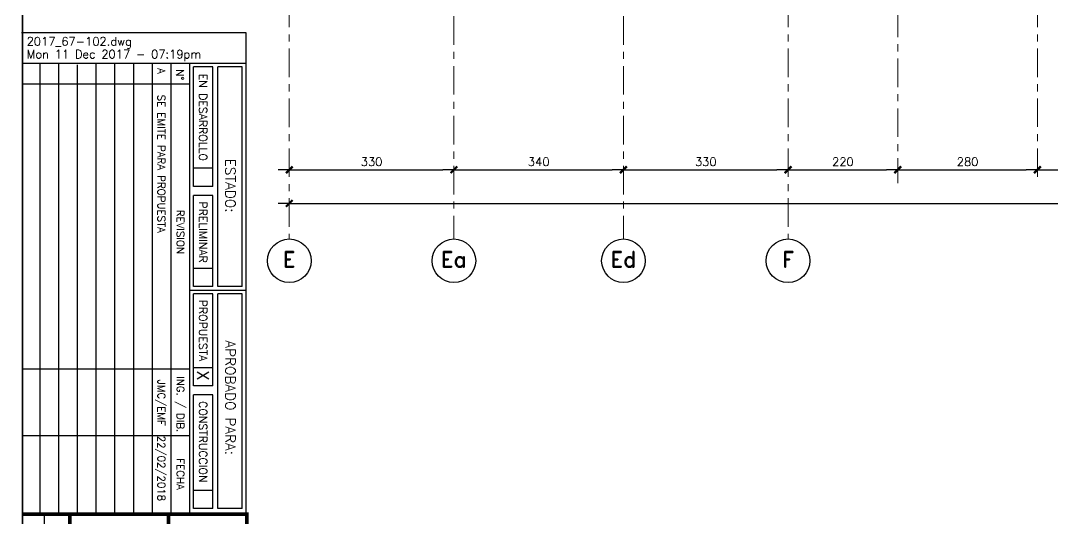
# Model space of a CAD drawing. Extents: x -4 to 6083, y -4 to 8618.
# Drawn here: x -4 to 2065, y 1188 to 2186 of the extents above; entities that cross this region are included whole.
import ezdxf
from ezdxf.enums import TextEntityAlignment as Align

# ---------------------------------------------------------------- set-up
doc = ezdxf.new("R2010")
doc.units = 0
doc.header["$LTSCALE"] = 45
doc.header["$MEASUREMENT"] = 0
doc.linetypes.add('Grid Line', pattern=[2.2225, 1.27, -0.3175, 0.3175, -0.3175])
doc.layers.get('0').update_dxf_attribs({"linetype": 'CONTINUOUS'})
for name, color, linetype in [('FORMATO', 7, 'CONTINUOUS'), ('RLA-COTAS', 2, 'CONTINUOUS'), ('RLA-FORMATO', 7, 'CONTINUOUS')]:
    doc.layers.add(name, color=color, linetype=linetype)
doc.layers.add('RLE-EJE', color=3, linetype='CONTINUOUS', lineweight=25)
doc.layers.add('RLE-EJES', color=1, linetype='Grid Line', lineweight=9)
doc.styles.add('ROMAND', font='romand', dxfattribs={"height": 31.5})
doc.styles.add('ROMANS', font='ROMANS.shx', dxfattribs={"height": 16.875})
doc.dimstyles.new('ING-75', dxfattribs={"dimscale": 75, "dimtxt": 0.27, "dimasz": 0.3, "dimexe": 0, "dimexo": 0, "dimgap": 0.1, "dimtad": 1, "dimdec": 1, "dimzin": 12, "dimdsep": 46, "dimtxsty": 'ROMANS', "dimblk": 'TICK1', "dimblk1": 'TICK1', "dimblk2": 'TICK1', "dimcen": 0.09, "dimclrd": 2, "dimclre": 1, "dimclrt": 3, "dimadec": 0, "dimazin": 0, "dimtfac": 1, "dimtdec": 0, "dimtix": 1, "dimtmove": 2, "dimatfit": 3, "dimldrblk": 'TICK1', "dimfxl": 0, "dimfxlon": 1, "dimtolj": 1, "dimtzin": 0, "dimarcsym": 0})

# ---------------------------------------------------------------- blocks, each defined once
blk = doc.blocks.new('viñeta-rl')
at = {"layer": 'RLA-FORMATO', "color": 2, "linetype": 'Continuous'}
for p, q in [((-797.5, 298.8), (-1441, 298.8)), ((-1441, 298.8), (-1441, -1.2)), ((-1400, 298.8), (-1400, 0)), ((-1395.5, 293.8), (-1395.5, 261.3)), ((-1101.9, 293.8), (-1395.5, 293.8)), ((-1101.9, 293.8), (-1101.9, 261.3)), ((-805.2, 293.8), (-1092.3, 293.8)), ((-1092.3, 293.8), (-1092.3, 261.3)), ((-805.2, 293.8), (-805.2, 261.3)), ((-1101.9, 261.3), (-1395.5, 261.3)), ((-1395.5, 254.6), (-1395.5, 228.6)), ((-1235.8, 254.6), (-1395.5, 254.6)), ((-1223.8, 254.6), (-1223.8, 228.6)), ((-1101.9, 254.6), (-1223.8, 254.6)), ((-805.2, 261.3), (-1092.3, 261.3)), ((-969, 254.6), (-1092.3, 254.6)), ((-805.2, 254.6), (-957, 254.6)), ((-797.5, 223.6), (-1400, 223.6)), ((-1235.8, 228.6), (-1395.5, 228.6)), ((-1372.5, 223.6), (-1372.5, 0)), ((-1101.9, 228.6), (-1223.8, 228.6)), ((-969, 228.6), (-1092.3, 228.6)), ((-991.5, 223.6), (-991.5, 0)), ((-805.2, 228.6), (-957, 228.6)), ((-902.5, 223.6), (-902.5, 0)), ((-797.5, 198.6), (-1400, 198.6)), ((-797.5, 173.6), (-1400, 173.6)), ((-797.5, 148.6), (-1400, 148.6)), ((-797.5, 123.6), (-1400, 123.6)), ((-797.5, 98.6), (-1400, 98.6)), ((-795.7, 73.6), (-1398.2, 73.6)), ((-797.5, 48.6), (-1400, 48.6)), ((-797.5, 28.8), (-300, 28.8)), ((-797.5, 23.6), (-1400, 23.6))]:
    blk.add_line(p, q, dxfattribs=at)
at = {"layer": 'RLA-FORMATO', "color": 3}
blk.add_line((-1097.1, 223.6), (-1097.1, 298.8), dxfattribs=at)
at = {"layer": 'RLA-FORMATO', "color": 2}
for p, q in [((-1260, 254.6), (-1260, 228.6)), ((-1235.8, 254.6), (-1235.8, 228.6)), ((-1126.1, 254.6), (-1126.1, 228.6)), ((-1101.9, 254.6), (-1101.9, 228.6)), ((-1092.3, 254.6), (-1092.3, 228.6)), ((-993.2, 254.6), (-993.2, 228.6)), ((-969, 254.6), (-969, 228.6)), ((-957, 254.6), (-957, 228.6)), ((-829.4, 254.6), (-829.4, 228.6)), ((-805.2, 254.6), (-805.2, 228.6))]:
    blk.add_line(p, q, dxfattribs=at)
at = {"layer": 'RLA-FORMATO', "color": 5, "const_width": 5}
for points in [[(0, 300), (-797.5, 300), (-797.5, 0)], [(0, 195.3), (-797.5, 195.3)], [(0, 63.3), (-797.5, 63.3)]]:
    blk.add_lwpolyline(points, dxfattribs=at)
at = {"layer": 'RLA-FORMATO', "color": 5, "style": 'ROMAND'}
for s, height, p in [('ESTADO:', 13.33, (-1236.9, 277.9)), ('APROBADO PARA:', 13.333, (-953.4, 277.9))]:
    blk.add_text(s, height=height, dxfattribs=at).set_placement(p, align=Align.MIDDLE)
at = {"layer": 'RLA-FORMATO', "color": 4, "style": 'ROMAND'}
for s, height, p in [('EN DESARROLLO', 10.667, (-1328.2, 241.3)), ('PRELIMINAR', 10.67, (-1174.7, 241.3)), ('PROPUESTA', 10.67, (-1043.1, 241.3)), ('CONSTRUCCION', 10.667, (-894.3, 241.3))]:
    blk.add_text(s, height=height, dxfattribs=at).set_placement(p, align=Align.MIDDLE)
at = {"layer": 'RLA-FORMATO', "color": 3, "linetype": 'Continuous', "style": 'ROMAND'}
blk.add_text('N%%D', height=10, dxfattribs=at).set_placement((-1385, 202.6), align=Align.BOTTOM_CENTER)
for s, p in [('REVISION', (-1175, 211.1)), ('ING.', (-969, 211.1)), ('/', (-944, 211.1)), ('DIB.', (-920, 211.1)), ('FECHA', (-851.2, 211.1))]:
    blk.add_text(s, height=10, dxfattribs=at).set_placement(p, align=Align.MIDDLE)
at = {"layer": 'RLA-FORMATO', "color": 4, "style": 'ROMAND'}
for tag, p in [('DESAR', (-1255.8, 233.3)), ('PRELIM', (-1123.1, 233.3)), ('PROP', (-989.6, 233.3)), ('CONST', (-823.7, 233.3))]:
    blk.add_attdef(tag, p, '', height=16, dxfattribs=at)
at = {"layer": 'RLA-FORMATO', "color": 2, "style": 'ROMANS'}
for tag, p, height in [('REVNO1', (-1394.1, 180.6), 10), ('DETNO1', (-1358.4, 180.6), 10), ('FECHA1', (-880.5, 180.6), 10), ('REVNO2', (-1394.1, 155.6), 10), ('DETNO2', (-1358.4, 155.6), 10), ('FECHA2', (-880.5, 155.6), 10), ('REVNO3', (-1394.1, 130.6), 10), ('DETNO3', (-1358.4, 130.6), 10), ('FECHA3', (-880.5, 130.6), 10), ('REVNO4', (-1394.1, 105.6), 10), ('DETNO4', (-1358.4, 105.6), 10), ('FECHA4', (-880.5, 105.6), 10), ('REVNO5', (-1394.1, 80.6), 11.2), ('DETNO5', (-1358.4, 80.6), 10), ('FECHA5', (-880.5, 80.6), 10), ('REVNO6', (-1392.3, 55.6), 10), ('DETNO6', (-1356.6, 55.6), 10), ('FECHA6', (-878.7, 55.6), 10), ('INGENIERO', (-741.1, 33.4), 10), ('DIBUJANTE', (-571.6, 33.4), 10), ('REVNO7', (-1394.1, 30.6), 10), ('DETNO7', (-1358.4, 30.6), 10), ('FECHA7', (-880.5, 30.6), 10), ('REVNO8', (-1394.1, 8.6), 10), ('DETNO8', (-1358.4, 8.6), 10), ('FECHA8', (-880.5, 8.6), 10), ('PROYECTISTA', (-740.9, 4.8), 10), ('INGENIERO', (-568.6, 4.6), 10)]:
    blk.add_attdef(tag, p, '', height=height, dxfattribs=at)
for tag, p in [('PERSNO1', (-946.6, 180.6)), ('PERSNO2', (-946.6, 155.6)), ('PERSNO3', (-946.6, 130.6)), ('PERSNO4', (-946.6, 105.6)), ('PERSNO5', (-946.6, 80.6)), ('PERSNO6', (-946.6, 55.6)), ('PERSNO7', (-946.6, 30.6)), ('PERSNO8', (-946.6, 8.6))]:
    blk.add_attdef(tag, text='', height=10, dxfattribs=at).set_placement(p, align=Align.CENTER)
at = {"layer": 'RLA-FORMATO', "color": 5, "style": 'ROMAND'}
blk.add_attdef('PROYECTO', text='', height=16.9, dxfattribs=at).set_placement((-289.2, 165), align=Align.MIDDLE)
for tag, p in [('TITULO1', (-568, 108.2)), ('TITULO2', (-568, 74.2))]:
    blk.add_attdef(tag, p, '', height=20, dxfattribs=at)
at = {"layer": 'RLA-FORMATO', "color": 2, "style": 'ROMANS'}
for tag, p in [('NOMARCH', (-1424, 5.5)), ('FECHA', (-1406.9, 5.5))]:
    blk.add_attdef(tag, p, '', height=11.2, rotation=90, dxfattribs=at)
at = {"layer": 'RLA-FORMATO', "color": 5, "style": 'ROMAND', "width": 0.967839}
blk.add_attdef('NUMERO', text='', height=24, dxfattribs=at).set_placement((-290.3, 13.3), (-62.4, 13.3), align=Align.FIT)
at = {"layer": 'RLA-FORMATO', "color": 5, "style": 'ROMAND', "flags": 12}
blk.add_attdef('REVISION', text='', height=24, dxfattribs=at).set_placement((-24.5, 25.3), align=Align.MIDDLE)
blk = doc.blocks.new('TICK1')
at = {"color": 2}
for points in [[(0, 0), (-1, 0)], [(0, 0), (1, 0)]]:
    blk.add_lwpolyline(points, dxfattribs=at)
at = {"color": 2, "const_width": 0.2}
blk.add_lwpolyline([(-0.3, -0.3), (0.3, 0.3)], dxfattribs=at)
blk = doc.blocks.new('*D79')
at = {"layer": 'RLA-COTAS', "color": 2, "lineweight": -2, "transparency": 16777216}
blk.add_line((557.5, 1887.1), (842.5, 1887.1), dxfattribs=at)
at = {"layer": 'RLA-COTAS', "color": 2, "lineweight": -2, "transparency": 16777216, "xscale": 22.5, "yscale": 22.5, "zscale": 22.5, "rotation": 180}
blk.add_blockref('TICK1', (535, 1887.1), dxfattribs=at)
at = {"layer": 'RLA-COTAS', "color": 2, "lineweight": -2, "transparency": 16777216, "xscale": 22.5, "yscale": 22.5, "zscale": 22.5}
blk.add_blockref('TICK1', (865, 1887.1), dxfattribs=at)
at = {"layer": 'RLA-COTAS', "color": 3, "transparency": 16777216, "insert": (700, 1903.1), "char_height": 16.88, "attachment_point": 5, "style": 'ROMANS'}
blk.add_mtext('\\A1;330', dxfattribs=at)
blk = doc.blocks.new('*D80')
at = {"layer": 'RLA-COTAS', "color": 2, "lineweight": -2, "transparency": 16777216}
blk.add_line((887.5, 1887.1), (1182.5, 1887.1), dxfattribs=at)
at = {"layer": 'RLA-COTAS', "color": 2, "lineweight": -2, "transparency": 16777216, "xscale": 22.5, "yscale": 22.5, "zscale": 22.5, "rotation": 180}
blk.add_blockref('TICK1', (865, 1887.1), dxfattribs=at)
at = {"layer": 'RLA-COTAS', "color": 2, "lineweight": -2, "transparency": 16777216, "xscale": 22.5, "yscale": 22.5, "zscale": 22.5}
blk.add_blockref('TICK1', (1205, 1887.1), dxfattribs=at)
at = {"layer": 'RLA-COTAS', "color": 3, "transparency": 16777216, "insert": (1035, 1903.1), "char_height": 16.88, "attachment_point": 5, "style": 'ROMANS'}
blk.add_mtext('\\A1;340', dxfattribs=at)
blk = doc.blocks.new('*D81')
at = {"layer": 'RLA-COTAS', "color": 2, "lineweight": -2, "transparency": 16777216}
blk.add_line((1227.5, 1887.1), (1512.5, 1887.1), dxfattribs=at)
at = {"layer": 'RLA-COTAS', "color": 2, "lineweight": -2, "transparency": 16777216, "xscale": 22.5, "yscale": 22.5, "zscale": 22.5, "rotation": 180}
blk.add_blockref('TICK1', (1205, 1887.1), dxfattribs=at)
at = {"layer": 'RLA-COTAS', "color": 2, "lineweight": -2, "transparency": 16777216, "xscale": 22.5, "yscale": 22.5, "zscale": 22.5}
blk.add_blockref('TICK1', (1535, 1887.1), dxfattribs=at)
at = {"layer": 'RLA-COTAS', "color": 3, "transparency": 16777216, "insert": (1370, 1903.1), "char_height": 16.88, "attachment_point": 5, "style": 'ROMANS'}
blk.add_mtext('\\A1;330', dxfattribs=at)
blk = doc.blocks.new('*D82')
at = {"layer": 'RLA-COTAS', "color": 2, "lineweight": -2, "transparency": 16777216}
blk.add_line((1557.5, 1887.1), (1732.5, 1887.1), dxfattribs=at)
at = {"layer": 'RLA-COTAS', "color": 2, "lineweight": -2, "transparency": 16777216, "xscale": 22.5, "yscale": 22.5, "zscale": 22.5, "rotation": 180}
blk.add_blockref('TICK1', (1535, 1887.1), dxfattribs=at)
at = {"layer": 'RLA-COTAS', "color": 2, "lineweight": -2, "transparency": 16777216, "xscale": 22.5, "yscale": 22.5, "zscale": 22.5}
blk.add_blockref('TICK1', (1755, 1887.1), dxfattribs=at)
at = {"layer": 'RLA-COTAS', "color": 3, "transparency": 16777216, "insert": (1645, 1903.1), "char_height": 16.88, "attachment_point": 5, "style": 'ROMANS'}
blk.add_mtext('\\A1;220', dxfattribs=at)
blk = doc.blocks.new('*D83')
at = {"layer": 'RLA-COTAS', "color": 2, "lineweight": -2, "transparency": 16777216}
blk.add_line((1777.5, 1887.1), (2012.5, 1887.1), dxfattribs=at)
at = {"layer": 'RLA-COTAS', "color": 2, "lineweight": -2, "transparency": 16777216, "xscale": 22.5, "yscale": 22.5, "zscale": 22.5, "rotation": 180}
blk.add_blockref('TICK1', (1755, 1887.1), dxfattribs=at)
at = {"layer": 'RLA-COTAS', "color": 2, "lineweight": -2, "transparency": 16777216, "xscale": 22.5, "yscale": 22.5, "zscale": 22.5}
blk.add_blockref('TICK1', (2035, 1887.1), dxfattribs=at)
at = {"layer": 'RLA-COTAS', "color": 3, "transparency": 16777216, "insert": (1895, 1903.1), "char_height": 16.88, "attachment_point": 5, "style": 'ROMANS'}
blk.add_mtext('\\A1;280', dxfattribs=at)
blk = doc.blocks.new('*D84')
at = {"layer": 'RLA-COTAS', "color": 2, "lineweight": -2, "transparency": 16777216}
blk.add_line((2057.5, 1887.1), (2512.5, 1887.1), dxfattribs=at)
at = {"layer": 'RLA-COTAS', "color": 2, "lineweight": -2, "transparency": 16777216, "xscale": 22.5, "yscale": 22.5, "zscale": 22.5, "rotation": 180}
blk.add_blockref('TICK1', (2035, 1887.1), dxfattribs=at)
at = {"layer": 'RLA-COTAS', "color": 2, "lineweight": -2, "transparency": 16777216, "xscale": 22.5, "yscale": 22.5, "zscale": 22.5}
blk.add_blockref('TICK1', (2535, 1887.1), dxfattribs=at)
at = {"layer": 'RLA-COTAS', "color": 3, "transparency": 16777216, "insert": (2285, 1903.1), "char_height": 16.88, "attachment_point": 5, "style": 'ROMANS'}
blk.add_mtext('\\A1;500', dxfattribs=at)
blk = doc.blocks.new('*D106')
at = {"layer": 'RLA-COTAS', "color": 2, "lineweight": -2, "transparency": 16777216}
blk.add_line((557.5, 1819.6), (5512.5, 1819.6), dxfattribs=at)
at = {"layer": 'RLA-COTAS', "color": 2, "lineweight": -2, "transparency": 16777216, "xscale": 22.5, "yscale": 22.5, "zscale": 22.5, "rotation": 180}
blk.add_blockref('TICK1', (535, 1819.6), dxfattribs=at)
at = {"layer": 'RLA-COTAS', "color": 2, "lineweight": -2, "transparency": 16777216, "xscale": 22.5, "yscale": 22.5, "zscale": 22.5}
blk.add_blockref('TICK1', (5535, 1819.6), dxfattribs=at)
at = {"layer": 'RLA-COTAS', "color": 3, "transparency": 16777216, "insert": (3035, 1835.6), "char_height": 16.88, "attachment_point": 5, "style": 'ROMANS'}
blk.add_mtext('\\A1;5000', dxfattribs=at)

msp = doc.modelspace()

# ---------------------------------------------------------------- linework, layer by layer
at = {"layer": 'RLA-FORMATO', "color": 6, "linetype": 'Continuous'}
for p, q in [((0, 8617.5), (0, 0)), ((0, 0), (0, 7890))]:
    msp.add_line(p, q, dxfattribs=at)
at = {"layer": 'RLE-EJE'}
for centre in [(534.967, 1704.579), (864.967, 1704.579), (1204.967, 1704.579), (1534.967, 1704.579)]:
    msp.add_circle(centre, 43.75, dxfattribs=at)
at = {"layer": 'RLE-EJES'}
for p, q in [((534.967, 4830.329), (534.967, 1748.329)), ((1534.967, 4830.329), (1534.967, 1748.329)), ((2034.967, 4730.346), (2034.967, 1860.346)), ((1754.972, 3510.346), (1754.972, 1860.346)), ((864.967, 3095.078), (864.967, 1748.329)), ((1204.967, 3095.078), (1204.967, 1748.329))]:
    msp.add_line(p, q, dxfattribs=at)

# ---------------------------------------------------------------- block references
at = {"layer": 'RLA-FORMATO'}
ref = msp.add_blockref('viñeta-rl', (0, 0), dxfattribs=dict(at, xscale=1.5, yscale=1.5, zscale=1.5, rotation=270))
ref.add_attrib('NOMARCH', '2017_67-102.dwg', (8.291, 2136.062), dxfattribs={"layer": '0', "color": 2, "height": 16.875, "style": 'ROMANS'})
ref.add_attrib('FECHA', 'Mon 11 Dec 2017 - 07:19pm', (8.291, 2110.421), dxfattribs={"layer": '0', "color": 2, "height": 16.875, "style": 'ROMANS'})
ref.add_attrib('PROP', 'X', (349.894, 1484.459), dxfattribs={"layer": 'FORMATO', "color": 4, "height": 24, "rotation": 270, "style": 'ROMAND'})
ref.add_attrib('REVNO1', 'A', (270.972, 2091.12), dxfattribs={"layer": 'FORMATO', "color": 2, "height": 15, "rotation": 270, "style": 'ROMANS'})
ref.add_attrib('DETNO1', 'SE EMITE PARA PROPUESTA', (270.972, 2037.601), dxfattribs={"layer": 'FORMATO', "color": 2, "height": 15, "rotation": 270, "style": 'ROMANS'})
ref.add_attrib('PERSNO1', 'JMC/EMF', dxfattribs={"layer": 'FORMATO', "color": 2, "height": 15, "rotation": 270, "style": 'ROMANS'}).set_placement((270.972, 1419.913), align=Align.CENTER)
ref.add_attrib('FECHA1', '22/02/2018', (270.972, 1353.74), dxfattribs={"layer": 'FORMATO', "color": 2, "height": 15, "rotation": 270, "style": 'ROMANS'})

# ---------------------------------------------------------------- texts
at = {"layer": 'RLE-EJE', "color": 5, "char_height": 31.25, "width": 1, "attachment_point": 2, "line_spacing_factor": 0.941778, "style": 'ROMAND'}
for s, insert in [('E', (534.976, 1722.895)), ('Ea', (864.976, 1722.895)), ('Ed', (1204.976, 1722.895)), ('F', (1534.976, 1722.895))]:
    msp.add_mtext(s, dxfattribs=dict(at, insert=insert))

# ---------------------------------------------------------------- dimensions: what is measured, and where the dimension line sits
at = {"layer": 'RLA-COTAS'}
for base, p1, p2, picture, middle in [((864.967, 1887.145), (534.967, 1894.645), (864.967, 1894.645), '*D79', (699.967, 1903.083)), ((1204.967, 1887.145), (864.967, 1894.645), (1204.967, 1894.645), '*D80', (1034.967, 1903.083)), ((1534.967, 1887.145), (1204.967, 1894.645), (1534.967, 1894.645), '*D81', (1369.967, 1903.083)), ((1754.972, 1887.145), (1534.967, 1894.645), (1754.972, 1894.645), '*D82', (1644.969, 1903.083)), ((2034.967, 1887.145), (1754.972, 1894.645), (2034.967, 1894.645), '*D83', (1894.969, 1903.083)), ((2534.967, 1887.145), (2034.967, 1894.645), (2534.967, 1894.645), '*D84', (2284.967, 1903.083)), ((5534.967, 1819.645), (534.967, 1827.145), (5534.967, 1827.145), '*D106', (3034.967, 1835.583))]:
    dim = msp.add_linear_dim(base=base, p1=p1, p2=p2, dimstyle='ING-75', override={"dimexe": 0, "dimexo": 0, "dimdec": 1, "dimfxl": 0, "dimfxlon": 1}, dxfattribs=at)
    dim.commit()
    dim.dimension.update_dxf_attribs({"geometry": picture, "text_midpoint": middle})

doc.saveas('drawing.dxf')
